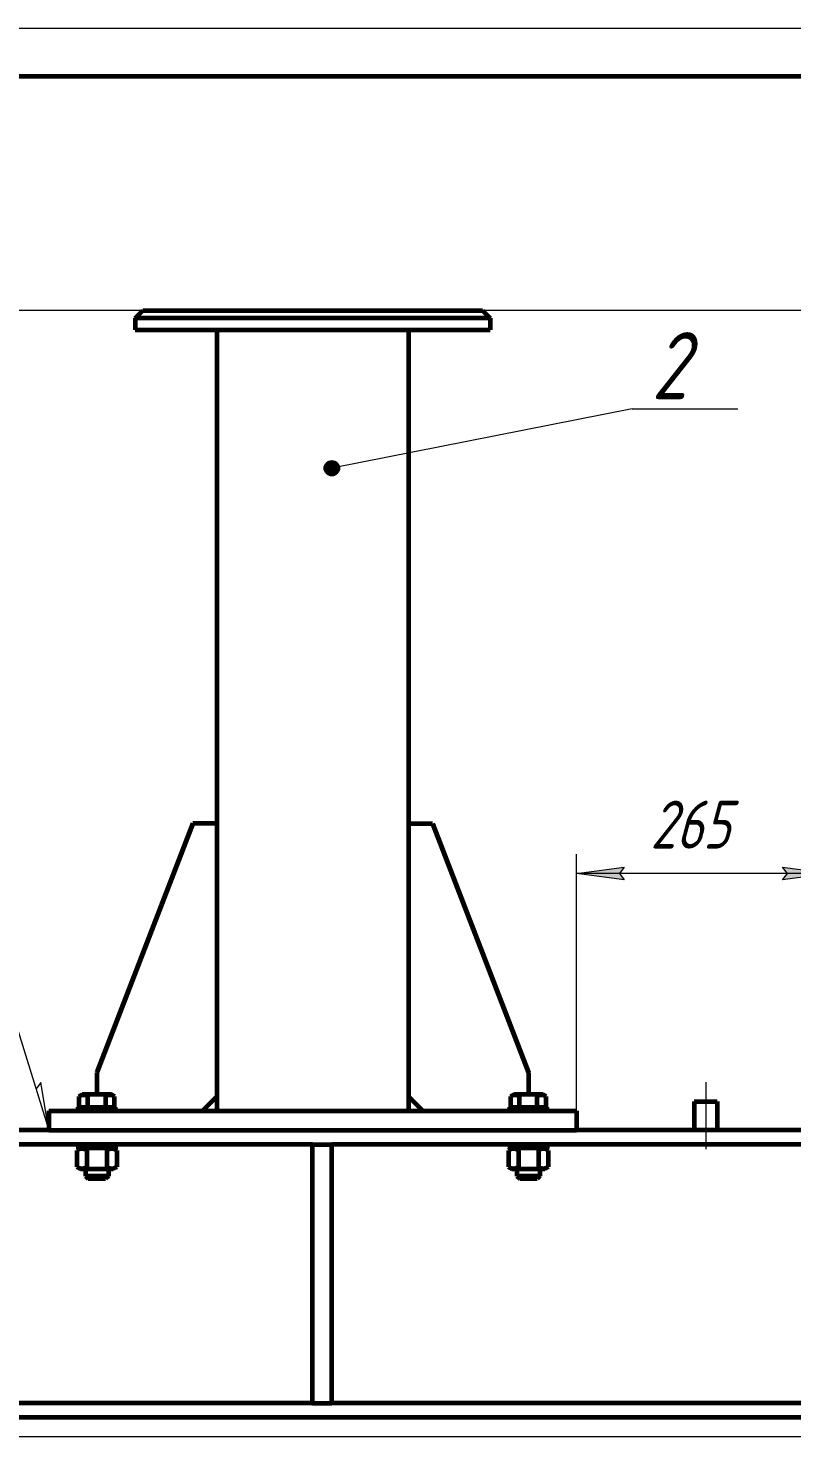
# Model space of a CAD drawing. Header units: millimetres. Extents: x 0 to 420, y 0 to 297.
# Drawn here: x 180.5 to 260.1, y 150 to 297 of the extents above; entities that cross this region are included whole.
import ezdxf

# ---------------------------------------------------------------- set-up
doc = ezdxf.new("R2010")
doc.units = ezdxf.units.MM
for name, pattern in [('K5LT_AXLED', [12, 7.5, -1.5, 1.5, -1.5]), ('K5LT_BASIC', [0]), ('K5LT_THIN', [0])]:
    doc.linetypes.add(name, pattern=pattern)
doc.layers.add('Системный слой', color=7, linetype='Continuous')
doc.layers.add('Системный слой (1)', color=7, linetype='Continuous', true_color=0x6c6c6c)
doc.styles.add('KDIMTEXTSTYLE', font='GOST_AU.SHX', dxfattribs={"width": 0.96, "oblique": 15, "height": 5})
doc.styles.add('KTEXTSTYLE', font='GOST_AU.SHX', dxfattribs={"width": 0.96, "height": 5})
doc.dimstyles.new('KDIMSTYLE (0.10)', dxfattribs={"dimtxt": 5, "dimasz": 1, "dimexe": 2, "dimexo": 0, "dimgap": 1, "dimtad": 1, "dimlfac": 10, "dimtxsty": 'KDIMTEXTSTYLE', "dimsah": 1, "dimcen": 0, "dimdle": 1, "dimadec": 0, "dimazin": 0, "dimtfac": 0.667, "dimtmove": 0, "dimatfit": 3, "dimfxl": 1, "dimtvp": 1, "dimtolj": 1, "dimtzin": 0, "dimarcsym": 0})

# ---------------------------------------------------------------- blocks, each defined once
blk = doc.blocks.new('U0')
at = {"layer": 'Системный слой (1)', "color": 150, "linetype": 'K5LT_BASIC', "lineweight": 60, "true_color": 0x0080ff}
blk.add_line((294.66, 152.04), (178.34, 152.04), dxfattribs=at)
blk = doc.blocks.new('U1')
at = {"layer": 'Системный слой (1)', "color": 150, "linetype": 'K5LT_BASIC', "lineweight": 60, "true_color": 0x0080ff}
for p, q in [((210.16, 180.54), (81.34, 180.54)), ((339.34, 180.54), (212.16, 180.54))]:
    blk.add_line(p, q, dxfattribs=at)
blk = doc.blocks.new('U2')
at = {"layer": 'Системный слой (1)', "color": 150, "linetype": 'K5LT_BASIC', "lineweight": 60, "true_color": 0x0080ff}
for p, q in [((210.16, 153.54), (178.16, 153.54)), ((264.66, 153.54), (212.16, 153.54))]:
    blk.add_line(p, q, dxfattribs=at)
blk = doc.blocks.new('U3')
at = {"layer": 'Системный слой (1)', "color": 150, "linetype": 'K5LT_BASIC', "lineweight": 60, "true_color": 0x0080ff}
for p, q in [((182.66, 182.04), (81.34, 182.04)), ((339.34, 182.04), (237.66, 182.04))]:
    blk.add_line(p, q, dxfattribs=at)
blk = doc.blocks.new('U6')
at = {"layer": 'Системный слой (1)', "color": 150, "linetype": 'K5LT_BASIC', "lineweight": 60, "true_color": 0x0080ff}
for p, q in [((232.66, 177.24), (231.46, 177.24)), ((233.86, 177.24), (232.66, 177.24))]:
    blk.add_line(p, q, dxfattribs=at)
blk = doc.blocks.new('U7')
at = {"layer": 'Системный слой (1)', "color": 150, "linetype": 'K5LT_BASIC', "lineweight": 60, "true_color": 0x0080ff}
for p, q in [((232.66, 176.94), (231.76, 176.94)), ((233.56, 176.94), (232.66, 176.94))]:
    blk.add_line(p, q, dxfattribs=at)
blk = doc.blocks.new('U17')
at = {"layer": 'Системный слой (1)', "color": 150, "linetype": 'K5LT_BASIC', "lineweight": 60, "true_color": 0x0080ff}
for p, q in [((187.66, 177.24), (186.46, 177.24)), ((188.86, 177.24), (187.66, 177.24))]:
    blk.add_line(p, q, dxfattribs=at)
blk = doc.blocks.new('U18')
at = {"layer": 'Системный слой (1)', "color": 150, "linetype": 'K5LT_BASIC', "lineweight": 60, "true_color": 0x0080ff}
for p, q in [((187.66, 176.94), (186.76, 176.94)), ((188.56, 176.94), (187.66, 176.94))]:
    blk.add_line(p, q, dxfattribs=at)
blk = doc.blocks.new('D0')
at = {"layer": 'Системный слой (1)'}
for points in [[(63.82, 262.54), (63.16, 267.54), (62.51, 262.54), (63.16, 263.04)], [(63.16, 150.04), (63.82, 155.04), (63.16, 154.54), (62.51, 155.04)]]:
    blk.add_hatch(color=7, dxfattribs=at).paths.add_polyline_path(points)
at = {"layer": 'Системный слой (1)', "color": 7, "linetype": 'K5LT_THIN', "lineweight": 18}
for p, q in [((305.46, 267.54), (61.16, 267.54)), ((62.51, 262.54), (63.16, 267.54)), ((63.16, 267.54), (63.82, 262.54)), ((63.16, 267.54), (63.16, 150.04)), ((63.16, 263.04), (62.51, 262.54)), ((63.82, 262.54), (63.16, 263.04)), ((63.16, 150.04), (62.51, 155.04)), ((62.51, 155.04), (63.16, 154.54)), ((63.16, 154.54), (63.82, 155.04)), ((63.82, 155.04), (63.16, 150.04)), ((294.84, 150.04), (61.16, 150.04))]:
    blk.add_line(p, q, dxfattribs=at)
blk.add_wipeout([(62.16, 201.2), (54.78, 201.2), (54.78, 215.77), (62.16, 215.77)]).dxf.layer = 'Системный слой (1)'
at = {"layer": 'Системный слой (1)', "color": 7, "insert": (55.58, 201.2), "char_height": 5, "attachment_point": 1, "rotation": 90, "style": 'KTEXTSTYLE'}
blk.add_mtext('\\H5.0;\\W1.000;\\Q15;\\Q15;\\W0.965;1175*', dxfattribs=at)
blk = doc.blocks.new('KDIMARROW_01')
at = {"layer": 'Системный слой'}
blk.add_hatch(color=0, dxfattribs=at).paths.add_polyline_path([(0, 0), (-5, 0.66), (-4.5, 0), (-5, -0.66)])
at = {"layer": 'Системный слой', "color": 0, "linetype": 'K5LT_THIN', "lineweight": 18}
for p, q in [((-4.5, 0), (-5, 0.66)), ((-5, 0.66), (0, 0)), ((0, 0), (-5, -0.66)), ((-5, -0.66), (-4.5, 0)), ((0, 0), (-1, 0))]:
    blk.add_line(p, q, dxfattribs=at)
blk = doc.blocks.new('D1')
at = {"layer": 'Системный слой (1)'}
for points in [[(242.66, 208.16), (242.16, 208.82), (242.66, 209.48), (237.66, 208.82)], [(264.16, 208.82), (259.16, 209.48), (259.66, 208.82), (259.16, 208.16)]]:
    blk.add_hatch(color=7, dxfattribs=at).paths.add_polyline_path(points)
at = {"layer": 'Системный слой (1)', "color": 7, "linetype": 'K5LT_THIN', "lineweight": 18}
for p, q in [((237.66, 184.04), (237.66, 210.82)), ((264.16, 184.04), (264.16, 210.82)), ((237.66, 208.82), (242.66, 209.48)), ((242.66, 208.16), (237.66, 208.82)), ((264.16, 208.82), (237.66, 208.82)), ((242.66, 209.48), (242.16, 208.82)), ((242.16, 208.82), (242.66, 208.16)), ((259.66, 208.82), (259.16, 209.48)), ((259.16, 209.48), (264.16, 208.82)), ((264.16, 208.82), (259.16, 208.16)), ((259.16, 208.16), (259.66, 208.82))]:
    blk.add_line(p, q, dxfattribs=at)
blk.add_wipeout([(245.37, 209.82), (245.37, 217.2), (256.01, 217.2), (256.01, 209.82)]).dxf.layer = 'Системный слой (1)'
at = {"layer": 'Системный слой (1)', "color": 7, "insert": (245.37, 216.41), "char_height": 5, "attachment_point": 1, "style": 'KTEXTSTYLE'}
blk.add_mtext('\\H5.0;\\W1.000;\\Q15;\\Q15;\\W0.965;265', dxfattribs=at)
blk = doc.blocks.new('U26')
at = {"layer": 'Системный слой (1)'}
blk.add_hatch(color=7, dxfattribs=at).paths.add_polyline_path([(212.96, 251.09), (212.88, 251.44), (212.66, 251.71), (212.34, 251.87), (211.98, 251.87), (211.66, 251.72), (211.44, 251.44), (211.36, 251.09), (211.44, 250.75), (211.66, 250.47), (211.97, 250.31), (212.33, 250.31), (212.65, 250.46), (212.88, 250.74), (212.96, 251.08)])
at = {"layer": 'Системный слой (1)', "color": 7, "linetype": 'K5LT_THIN', "lineweight": 18}
for q in [(212.16, 251.09), (254.48, 257.29)]:
    blk.add_line((243.49, 257.29), q, dxfattribs=at)
blk.add_arc((212.16, 251.09), 0.8, 0, 360, dxfattribs=at)
at = {"layer": 'Системный слой (1)', "color": 7, "insert": (245.49, 265.29), "char_height": 7, "attachment_point": 1, "style": 'KTEXTSTYLE'}
blk.add_mtext('\\H5.0;\\W1.000;\\Q15;\\Q15;\\W0.965;\\H7.00;{\\c16711680;2}', dxfattribs=at)
blk = doc.blocks.new('U30')
at = {"layer": 'Системный слой (1)', "color": 7, "linetype": 'K5LT_THIN', "lineweight": 18}
for p, q in [((154.53, 227.37), (154.53, 232.37)), ((154.53, 232.37), (159.53, 227.37)), ((159.53, 227.37), (154.53, 227.37)), ((169.36, 224.79), (134.08, 224.79)), ((169.36, 224.79), (156.16, 182.04)), ((169.36, 224.79), (182.66, 182.04)), ((181.8, 187.01), (181.32, 186.33)), ((182.66, 182.04), (181.8, 187.01)), ((156.16, 182.04), (158.26, 186.62)), ((158.26, 186.62), (157.49, 186.34))]:
    blk.add_line(p, q, dxfattribs=at)
blk.add_arc((169.36, 224.79), 2, 0, 360, dxfattribs=at)
at = {"layer": 'Системный слой (1)', "color": 7, "char_height": 5, "attachment_point": 1, "style": 'KTEXTSTYLE'}
for s, insert in [('\\H5.0;\\W1.000;\\Q15;\\Q15;\\W0.965;Н1-ИН-', (136.08, 232.37)), ('\\H5.0;\\W1.000;\\Q15;\\Q15;\\W0.965;10', (160.25, 232.37))]:
    blk.add_mtext(s, dxfattribs=dict(at, insert=insert))
blk = doc.blocks.new('U29')
at = {"layer": 'Системный слой (1)'}
blk.add_blockref('U30', (0, 0), dxfattribs=at)
blk = doc.blocks.new('U95')
at = {"color": 7, "linetype": 'K5LT_THIN', "lineweight": 18}
blk.add_line((0, 297), (420, 297), dxfattribs=at)
at = {"color": 150, "linetype": 'K5LT_BASIC', "lineweight": 60, "true_color": 0x0080ff}
blk.add_line((20, 292), (415, 292), dxfattribs=at)

msp = doc.modelspace()

# ---------------------------------------------------------------- linework, layer by layer
at = {"layer": 'Системный слой (1)', "color": 150, "linetype": 'K5LT_BASIC', "lineweight": 60, "true_color": 0x0080ff}
for p, q in [((191.6581, 266.7375), (192.4581, 267.5375)), ((192.4581, 267.5375), (227.8581, 267.5375)), ((227.8581, 267.5375), (228.6581, 266.7375)), ((191.6581, 266.7375), (191.6581, 265.5375)), ((228.6581, 266.7375), (191.6581, 266.7375)), ((228.6581, 266.7375), (228.6581, 265.5375)), ((191.6581, 265.5375), (228.6581, 265.5375)), ((200.1581, 265.5375), (200.1581, 184.0375)), ((220.1581, 265.5375), (220.1581, 184.0375)), ((197.6581, 214.0375), (187.6581, 188.0375)), ((200.1581, 214.0375), (197.6581, 214.0375)), ((220.1581, 214.0375), (222.6581, 214.0375)), ((222.6581, 214.0375), (232.6581, 188.0375)), ((187.6581, 188.0375), (187.6581, 185.7375)), ((232.6581, 188.0375), (232.6581, 185.7375)), ((185.8105, 185.5484), (186.1381, 185.7375)), ((185.8105, 184.4375), (185.8105, 185.5484)), ((189.1781, 185.7375), (186.1381, 185.7375)), ((186.7343, 184.4375), (186.7343, 185.5484)), ((188.5818, 184.4375), (188.5818, 185.5484)), ((189.5056, 185.5484), (189.1781, 185.7375)), ((189.5056, 184.4375), (189.5056, 185.5484)), ((198.6581, 184.0375), (200.1581, 185.5375)), ((220.1581, 185.5375), (221.6581, 184.0375)), ((230.8105, 185.5484), (231.1381, 185.7375)), ((230.8105, 184.4375), (230.8105, 185.5484)), ((234.1781, 185.7375), (231.1381, 185.7375)), ((231.7343, 184.4375), (231.7343, 185.5484)), ((233.5818, 184.4375), (233.5818, 185.5484)), ((234.5056, 185.5484), (234.1781, 185.7375)), ((234.5056, 184.4375), (234.5056, 185.5484)), ((182.6581, 184.0375), (182.6581, 182.0375)), ((182.6581, 184.0375), (237.6581, 184.0375)), ((185.7081, 184.0375), (185.7081, 184.4375)), ((185.7081, 184.4375), (189.6081, 184.4375)), ((189.6081, 184.0375), (189.6081, 184.4375)), ((230.7081, 184.0375), (230.7081, 184.4375)), ((230.7081, 184.4375), (234.6081, 184.4375)), ((234.6081, 184.0375), (234.6081, 184.4375)), ((237.6581, 184.0375), (237.6581, 182.0375)), ((249.9581, 185.0375), (249.9581, 182.0375)), ((249.9581, 185.0375), (252.3581, 185.0375)), ((252.3581, 185.0375), (252.3581, 182.0375)), ((182.6581, 182.0375), (237.6581, 182.0375)), ((185.9481, 180.1375), (185.5796, 179.9248)), ((185.5796, 179.9248), (185.5796, 178.2002)), ((185.7081, 180.5375), (185.7081, 180.1375)), ((189.6081, 180.1375), (185.7081, 180.1375)), ((186.6188, 179.9248), (186.6188, 178.2002)), ((188.6973, 179.9248), (188.6973, 178.2002)), ((189.3681, 180.1375), (189.7365, 179.9248)), ((189.6081, 180.5375), (189.6081, 180.1375)), ((189.7365, 179.9248), (189.7365, 178.2002)), ((210.1581, 180.5375), (212.1581, 180.5375)), ((210.1581, 153.5375), (210.1581, 180.5375)), ((212.1581, 153.5375), (212.1581, 180.5375)), ((230.9481, 180.1375), (230.5796, 179.9248)), ((230.5796, 179.9248), (230.5796, 178.2002)), ((230.7081, 180.5375), (230.7081, 180.1375)), ((234.6081, 180.1375), (230.7081, 180.1375)), ((231.6188, 179.9248), (231.6188, 178.2002)), ((233.6973, 179.9248), (233.6973, 178.2002)), ((234.3681, 180.1375), (234.7365, 179.9248)), ((234.6081, 180.5375), (234.6081, 180.1375)), ((234.7365, 179.9248), (234.7365, 178.2002)), ((185.5796, 178.2002), (185.9481, 177.9875)), ((185.9481, 177.9875), (189.3681, 177.9875)), ((186.4581, 177.9875), (186.4581, 177.2375)), ((188.8581, 177.9875), (188.8581, 177.2375)), ((189.7365, 178.2002), (189.3681, 177.9875)), ((230.5796, 178.2002), (230.9481, 177.9875)), ((230.9481, 177.9875), (234.3681, 177.9875)), ((231.4581, 177.9875), (231.4581, 177.2375)), ((233.8581, 177.9875), (233.8581, 177.2375)), ((234.7365, 178.2002), (234.3681, 177.9875)), ((186.4581, 177.2375), (186.7581, 176.9375)), ((188.8581, 177.2375), (188.5581, 176.9375)), ((231.4581, 177.2375), (231.7581, 176.9375)), ((233.8581, 177.2375), (233.5581, 176.9375)), ((210.1581, 153.5375), (212.1581, 153.5375))]:
    msp.add_line(p, q, dxfattribs=at)
at = {"layer": 'Системный слой (1)', "color": 7, "linetype": 'K5LT_THIN', "lineweight": 18}
for p, q in [((186.6204, 177.9875), (186.6204, 177.2375)), ((188.6957, 177.9875), (188.6957, 177.2375)), ((231.6204, 177.9875), (231.6204, 177.2375)), ((233.6957, 177.9875), (233.6957, 177.2375)), ((186.6204, 177.2375), (186.6204, 177.0751)), ((188.6957, 177.2375), (188.6957, 177.0751)), ((231.6204, 177.2375), (231.6204, 177.0751)), ((233.6957, 177.2375), (233.6957, 177.0751))]:
    msp.add_line(p, q, dxfattribs=at)

# ---------------------------------------------------------------- block references
at = {"layer": 'Системный слой (1)'}
for name in ['U3', 'U1', 'U17', 'U18', 'U6', 'U7', 'U2', 'U0']:
    msp.add_blockref(name, (0, 0), dxfattribs=at)

# ---------------------------------------------------------------- next in the draw order: dimensions: what is measured, and where the dimension line sits
at = {"layer": 'Системный слой (1)', "color": 7}
dim = msp.add_linear_dim(base=(63.1648, 267.5375), p1=(294.8392, 150.0375), p2=(305.4581, 267.5375), angle=90, dimstyle='KDIMSTYLE (0.10)', override={"dimexo": 0, "dimpost": '\\H5.0;\\W0.965;\\Q15;<>\\H5.0;\\W0.965;\\Q15;\\Q15;*', "dimblk1": 'KDIMARROW_01', "dimblk2": 'KDIMARROW_01', "dimse1": 0, "dimse2": 0, "dimclrt": 7, "dimtol": 1, "dimtp": 0, "dimtm": 0, "dimtdec": 5, "dimtolj": 1}, dxfattribs=at)
dim.commit()
dim.dimension.update_dxf_attribs({"geometry": 'D0', "text_midpoint": (63.1648, 208.7875), "dimtype": 160})

# ---------------------------------------------------------------- next in the draw order: linework, layer by layer
at = {"layer": 'Системный слой (1)', "color": 150, "linetype": 'K5LT_BASIC', "lineweight": 60, "true_color": 0x0080ff}
for points, knots in [([(186.7343, 185.5484), (186.7028, 185.5666), (186.6503, 185.5946), (186.5829, 185.6247), (186.5251, 185.647), (186.4765, 185.6623), (186.4233, 185.6755), (186.3827, 185.683), (186.335, 185.6889), (186.2884, 185.6919), (186.2345, 185.6909), (186.183, 185.6862), (186.1331, 185.678), (186.0762, 185.6647), (186.0051, 185.6425), (185.9137, 185.6046), (185.8469, 185.5694), (185.8105, 185.5484)], [0, 0, 0, 0, 1.88979329, 3.12827342, 3.97396019, 5.2759734, 5.96225261, 7.06223471, 7.62070709, 8.71525498, 9.7460926, 10.72175699, 11.68134955, 12.62902123, 14.02181603, 15.8203813, 18, 18, 18, 18]), ([(189.5056, 185.5484), (189.4741, 185.5666), (189.4215, 185.5946), (189.3542, 185.6247), (189.2964, 185.647), (189.2478, 185.6623), (189.1946, 185.6755), (189.154, 185.683), (189.1063, 185.6889), (189.0596, 185.6919), (189.0058, 185.6909), (188.9543, 185.6862), (188.9044, 185.678), (188.8475, 185.6647), (188.7764, 185.6425), (188.685, 185.6046), (188.6181, 185.5694), (188.5818, 185.5484)], [0, 0, 0, 0, 1.88979329, 3.12827342, 3.97396019, 5.2759734, 5.96225261, 7.06223471, 7.62070709, 8.71525498, 9.7460926, 10.72175699, 11.68134955, 12.62902123, 14.02181603, 15.8203813, 18, 18, 18, 18]), ([(231.7343, 185.5484), (231.7028, 185.5666), (231.6503, 185.5946), (231.5829, 185.6247), (231.5251, 185.647), (231.4765, 185.6623), (231.4233, 185.6755), (231.3827, 185.683), (231.335, 185.6889), (231.2884, 185.6919), (231.2345, 185.6909), (231.183, 185.6862), (231.1331, 185.678), (231.0762, 185.6647), (231.0051, 185.6425), (230.9137, 185.6046), (230.8469, 185.5694), (230.8105, 185.5484)], [0, 0, 0, 0, 1.88979329, 3.12827342, 3.97396019, 5.2759734, 5.96225261, 7.06223471, 7.62070709, 8.71525498, 9.7460926, 10.72175699, 11.68134955, 12.62902123, 14.02181603, 15.8203813, 18, 18, 18, 18]), ([(234.5056, 185.5484), (234.4741, 185.5666), (234.4215, 185.5946), (234.3542, 185.6247), (234.2964, 185.647), (234.2478, 185.6623), (234.1946, 185.6755), (234.154, 185.683), (234.1063, 185.6889), (234.0596, 185.6919), (234.0058, 185.6909), (233.9543, 185.6862), (233.9044, 185.678), (233.8475, 185.6647), (233.7764, 185.6425), (233.685, 185.6046), (233.6181, 185.5694), (233.5818, 185.5484)], [0, 0, 0, 0, 1.88979329, 3.12827342, 3.97396019, 5.2759734, 5.96225261, 7.06223471, 7.62070709, 8.71525498, 9.7460926, 10.72175699, 11.68134955, 12.62902123, 14.02181603, 15.8203813, 18, 18, 18, 18]), ([(186.6188, 179.9248), (186.5834, 179.9452), (186.531, 179.9732), (186.4553, 180.0078), (186.3904, 180.0335), (186.3288, 180.0529), (186.2797, 180.0651), (186.2449, 180.0722), (186.2126, 180.0775), (186.1801, 180.0816), (186.1376, 180.0851), (186.0864, 180.0862), (186.0366, 180.0834), (185.989, 180.0782), (185.9425, 180.0705), (185.8874, 180.0577), (185.8246, 180.0391), (185.7214, 180.0006), (185.6372, 179.958), (185.5796, 179.9248)], [0, 0, 0, 0, 2.09977032, 3.08031788, 4.41551132, 5.86219267, 6.62472512, 7.23145174, 7.84692746, 8.46745232, 9.08439912, 10.26857259, 11.37758321, 11.91306333, 12.97927728, 14.03224581, 15.06895869, 16.58730312, 20, 20, 20, 20]), ([(189.7365, 179.9248), (189.7011, 179.9452), (189.6487, 179.9732), (189.573, 180.0078), (189.5081, 180.0335), (189.4465, 180.0529), (189.3974, 180.0651), (189.3626, 180.0722), (189.3303, 180.0775), (189.2978, 180.0816), (189.2552, 180.0851), (189.204, 180.0862), (189.1543, 180.0834), (189.1067, 180.0782), (189.0602, 180.0705), (189.0051, 180.0577), (188.9423, 180.0391), (188.8391, 180.0006), (188.7549, 179.958), (188.6973, 179.9248)], [0, 0, 0, 0, 2.09977032, 3.08031788, 4.41551132, 5.86219267, 6.62472512, 7.23145174, 7.84692746, 8.46745232, 9.08439912, 10.26857259, 11.37758321, 11.91306333, 12.97927728, 14.03224581, 15.06895869, 16.58730312, 20, 20, 20, 20]), ([(231.6188, 179.9248), (231.5834, 179.9452), (231.531, 179.9732), (231.4553, 180.0078), (231.3904, 180.0335), (231.3288, 180.0529), (231.2797, 180.0651), (231.2449, 180.0722), (231.2126, 180.0775), (231.1801, 180.0816), (231.1376, 180.0851), (231.0864, 180.0862), (231.0366, 180.0834), (230.989, 180.0782), (230.9425, 180.0705), (230.8874, 180.0577), (230.8246, 180.0391), (230.7214, 180.0006), (230.6372, 179.958), (230.5796, 179.9248)], [0, 0, 0, 0, 2.09977032, 3.08031788, 4.41551132, 5.86219267, 6.62472512, 7.23145174, 7.84692746, 8.46745232, 9.08439912, 10.26857259, 11.37758321, 11.91306333, 12.97927728, 14.03224581, 15.06895869, 16.58730312, 20, 20, 20, 20]), ([(234.7365, 179.9248), (234.7011, 179.9452), (234.6487, 179.9732), (234.573, 180.0078), (234.5081, 180.0335), (234.4465, 180.0529), (234.3974, 180.0651), (234.3626, 180.0722), (234.3303, 180.0775), (234.2978, 180.0816), (234.2552, 180.0851), (234.204, 180.0862), (234.1543, 180.0834), (234.1067, 180.0782), (234.0602, 180.0705), (234.0051, 180.0577), (233.9423, 180.0391), (233.8391, 180.0006), (233.7549, 179.958), (233.6973, 179.9248)], [0, 0, 0, 0, 2.09977032, 3.08031788, 4.41551132, 5.86219267, 6.62472512, 7.23145174, 7.84692746, 8.46745232, 9.08439912, 10.26857259, 11.37758321, 11.91306333, 12.97927728, 14.03224581, 15.06895869, 16.58730312, 20, 20, 20, 20]), ([(185.5796, 178.2002), (185.6151, 178.1797), (185.6674, 178.1518), (185.7431, 178.1172), (185.8081, 178.0915), (185.8696, 178.0721), (185.9188, 178.0599), (185.9535, 178.0528), (185.9858, 178.0475), (186.0183, 178.0434), (186.0609, 178.0399), (186.1121, 178.0388), (186.1618, 178.0416), (186.2094, 178.0468), (186.2559, 178.0545), (186.3111, 178.0673), (186.3738, 178.0859), (186.4771, 178.1244), (186.5613, 178.167), (186.6188, 178.2002)], [0, 0, 0, 0, 2.09977032, 3.08031788, 4.41551132, 5.86219267, 6.62472512, 7.23145174, 7.84692746, 8.46745232, 9.08439912, 10.26857259, 11.37758321, 11.91306333, 12.97927728, 14.03224581, 15.06895869, 16.58730312, 20, 20, 20, 20]), ([(188.6973, 178.2002), (188.7328, 178.1797), (188.7851, 178.1518), (188.8608, 178.1172), (188.9257, 178.0915), (188.9873, 178.0721), (189.0365, 178.0599), (189.0712, 178.0528), (189.1035, 178.0475), (189.136, 178.0434), (189.1786, 178.0399), (189.2298, 178.0388), (189.2795, 178.0416), (189.3271, 178.0468), (189.3736, 178.0545), (189.4288, 178.0673), (189.4915, 178.0859), (189.5948, 178.1244), (189.679, 178.167), (189.7365, 178.2002)], [0, 0, 0, 0, 2.09977032, 3.08031788, 4.41551132, 5.86219267, 6.62472512, 7.23145174, 7.84692746, 8.46745232, 9.08439912, 10.26857259, 11.37758321, 11.91306333, 12.97927728, 14.03224581, 15.06895869, 16.58730312, 20, 20, 20, 20]), ([(230.5796, 178.2002), (230.6151, 178.1797), (230.6674, 178.1518), (230.7431, 178.1172), (230.8081, 178.0915), (230.8696, 178.0721), (230.9188, 178.0599), (230.9535, 178.0528), (230.9858, 178.0475), (231.0183, 178.0434), (231.0609, 178.0399), (231.1121, 178.0388), (231.1618, 178.0416), (231.2094, 178.0468), (231.2559, 178.0545), (231.3111, 178.0673), (231.3738, 178.0859), (231.4771, 178.1244), (231.5613, 178.167), (231.6188, 178.2002)], [0, 0, 0, 0, 2.09977032, 3.08031788, 4.41551132, 5.86219267, 6.62472512, 7.23145174, 7.84692746, 8.46745232, 9.08439912, 10.26857259, 11.37758321, 11.91306333, 12.97927728, 14.03224581, 15.06895869, 16.58730312, 20, 20, 20, 20]), ([(233.6973, 178.2002), (233.7328, 178.1797), (233.7851, 178.1518), (233.8608, 178.1172), (233.9257, 178.0915), (233.9873, 178.0721), (234.0365, 178.0599), (234.0712, 178.0528), (234.1035, 178.0475), (234.136, 178.0434), (234.1786, 178.0399), (234.2298, 178.0388), (234.2795, 178.0416), (234.3271, 178.0468), (234.3736, 178.0545), (234.4288, 178.0673), (234.4915, 178.0859), (234.5948, 178.1244), (234.679, 178.167), (234.7365, 178.2002)], [0, 0, 0, 0, 2.09977032, 3.08031788, 4.41551132, 5.86219267, 6.62472512, 7.23145174, 7.84692746, 8.46745232, 9.08439912, 10.26857259, 11.37758321, 11.91306333, 12.97927728, 14.03224581, 15.06895869, 16.58730312, 20, 20, 20, 20])]:
    msp.add_open_spline(points, degree=3, knots=knots, dxfattribs=at)

# ---------------------------------------------------------------- next in the draw order: block references
at = {"layer": 'Системный слой (1)'}
for name in ['U26', 'U29']:
    msp.add_blockref(name, (0, 0), dxfattribs=at)

# ---------------------------------------------------------------- next in the draw order: dimensions: what is measured, and where the dimension line sits
at = {"layer": 'Системный слой (1)', "color": 7}
dim = msp.add_linear_dim(base=(264.1581, 208.8176), p1=(237.6581, 184.0375), p2=(264.1581, 184.0375), dimstyle='KDIMSTYLE (0.10)', override={"dimexo": 0, "dimpost": '\\H5.0;\\W0.965;\\Q15;<>', "dimblk1": 'KDIMARROW_01', "dimblk2": 'KDIMARROW_01', "dimse1": 0, "dimse2": 0, "dimclrt": 7, "dimtol": 1, "dimtp": 0, "dimtm": 0, "dimtdec": 5, "dimtolj": 1}, dxfattribs=at)
dim.commit()
dim.dimension.update_dxf_attribs({"geometry": 'D1', "text_midpoint": (250.9081, 208.8176), "dimtype": 160})

# ---------------------------------------------------------------- next in the draw order: linework, layer by layer
at = {"layer": 'Системный слой (1)', "color": 30, "linetype": 'K5LT_AXLED', "lineweight": 18, "true_color": 0xff8000}
msp.add_line((251.1581, 187.0375), (251.1581, 180.0375), dxfattribs=at)

# ---------------------------------------------------------------- next in the draw order: block references
msp.add_blockref('U95', (0, 0))

doc.saveas('drawing.dxf')
